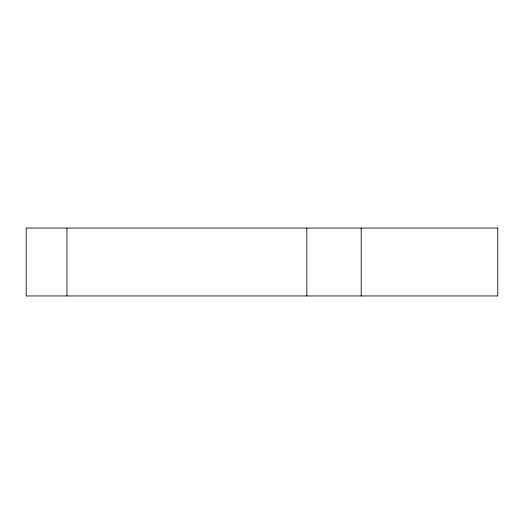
<?xml version="1.0" encoding="UTF-8"?>
<svg xmlns="http://www.w3.org/2000/svg" width="524" height="524" viewBox="0 0 524 524"><rect width="100%" height="100%" fill="white"/><g stroke="black" fill="none" stroke-linecap="round" stroke-linejoin="round"><path stroke-width="0.79" d="M361.167 228.045L361.167 295.955M306.835 228.045L306.835 295.955M66.948 228.045L66.948 295.955M497.8 228.045L26.2 228.045L26.2 295.955L497.8 295.955L497.8 228.045"/></g></svg>
